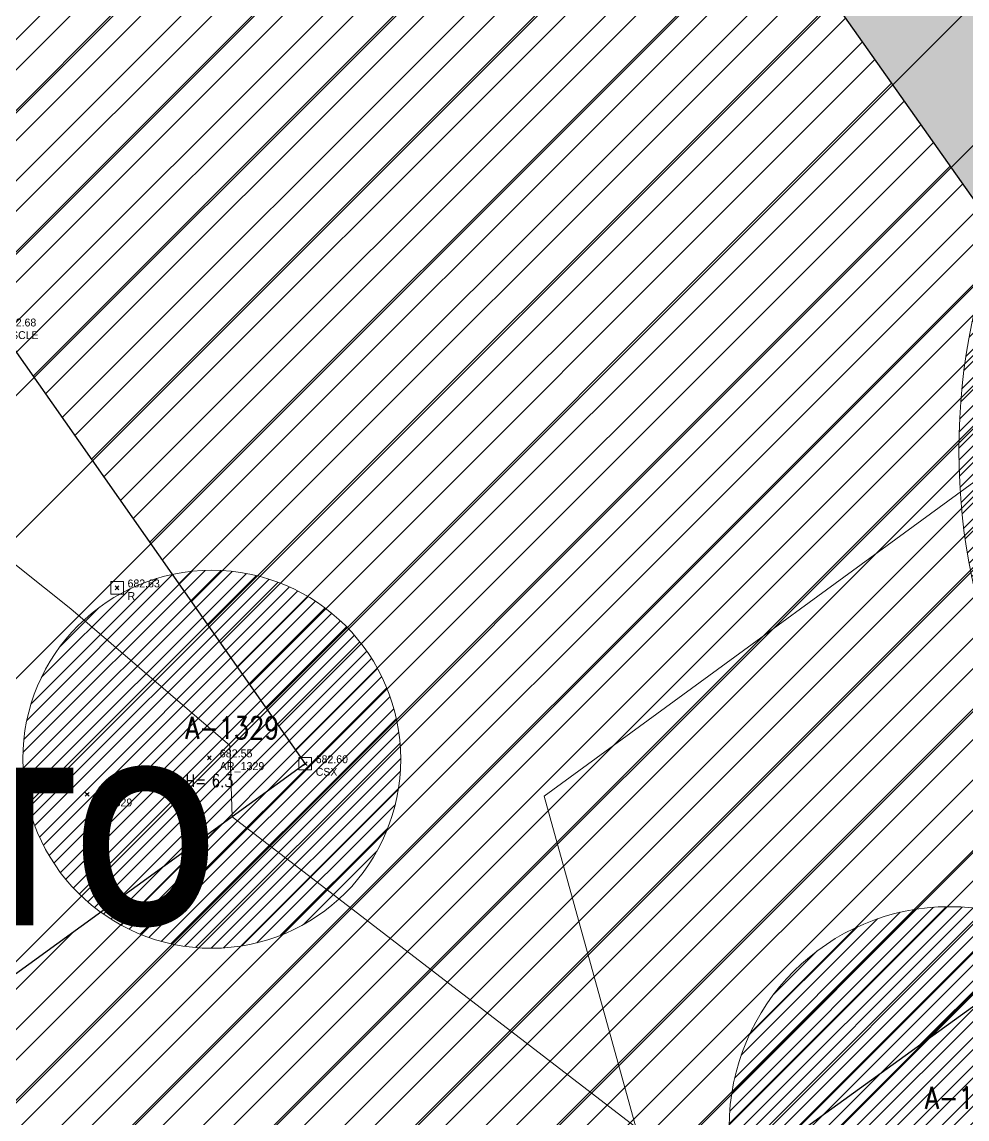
# Model space of a CAD drawing. Extents: x 350769 to 354978, y 6304672 to 6307963.
# Drawn here: x 352320.83 to 352335.83, y 6305925.39 to 6305942.81 of the extents above; entities that cross this region are included whole.
import ezdxf

# ---------------------------------------------------------------- set-up
doc = ezdxf.new("R2010")
doc.units = 0
doc.header["$PDMODE"] = 35
doc.header["$PDSIZE"] = 0.03
doc.linetypes.add('CONTINUOS', pattern=[0])
doc.layers.get('0').update_dxf_attribs({"linetype": 'CONTINUOUS'})
doc.layers.get('Defpoints').update_dxf_attribs({"linetype": 'CONTINUOUS'})
for name, color, linetype in [('02_Geo ext_Acotamiento', 7, 'CONTINUOUS'), ('03_Pav ext_Vereda HC', 42, 'CONTINUOUS'), ('03_S2_Pav ext_Borde vereda', 7, 'CONTINUOUS'), ('1-ARBOL H1', 7, 'CONTINUOUS'), ('1-ARBOL H2', 1, 'CONTINUOUS'), ('1-ARBOL H3', 241, 'CONTINUOUS'), ('1-ARBOL NOMBRE', 3, 'CONTINUOUS'), ('1-ARBOL PTO', 7, 'CONTINUOUS'), ('1-CASA', 2, 'CONTINUOUS'), ('2-ACHURADO EDIFICACION', 252, 'CONTINUOUS'), ('2-ACHURADO RADIER', 9, 'CONTINUOUS'), ('C-TINN', 5, 'CONTINUOUS'), ('C-TOPO-MAJR', 9, 'CONTINUOUS'), ('V-NODE-TEXT DIC 2012', 31, 'CONTINUOUS')]:
    doc.layers.add(name, color=color, linetype=linetype)
doc.layers.add('0_ASD_TOPOGRAFIA_ELEMENTOS', color=7, linetype='CONTINUOS', lineweight=5, true_color=0xbdbdbd)
doc.styles.add('NEW TURNER_TITULOS', font='techb___.ttf')
doc.styles.add('ROMANS', font='romans.shx', dxfattribs={"width": 0.65})
doc.dimstyles.new('Principal', dxfattribs={"dimscale": 0, "dimtxt": 2, "dimasz": 2, "dimexe": 1, "dimexo": 1, "dimtad": 1, "dimrnd": 0.05, "dimzin": 1, "dimtxsty": 'ROMANS', "dimcen": 2.5, "dimclrt": 2, "dimaunit": 2, "dimadec": 0, "dimazin": 0, "dimtfac": 1, "dimtmove": 0, "dimatfit": 3, "dimfxl": 1, "dimfxlon": 1, "dimarcsym": 0})

# ---------------------------------------------------------------- blocks, each defined once
blk = doc.blocks.new('*D1156')
at = {"layer": '02_Geo ext_Acotamiento', "color": 0, "lineweight": -2, "transparency": 16777216}
blk.add_line((352265.1263020157, 6305940.537977832), (352259.5027200941, 6305939.299539646), dxfattribs=at)
at = {"layer": '02_Geo ext_Acotamiento', "color": 0, "transparency": 16777216}
blk.add_solid([(352259.466875284, 6305939.462306128), (352259.5385649044, 6305939.136773165), (352258.5261212075, 6305939.084470786)], dxfattribs=at)
at = {"layer": 'Defpoints', "color": 0, "transparency": 16777216}
for p in [(352392.8269086622, 6305968.660500089), (352258.5261212075, 6305939.084470786)]:
    blk.add_point(p, dxfattribs=at)
at = {"layer": '02_Geo ext_Acotamiento', "color": 2, "transparency": 16777216, "insert": (352262.7517488983, 6305940.944537443), "char_height": 1, "attachment_point": 5, "rotation": 12.419567213945234, "style": 'ROMANS'}
blk.add_mtext('R137,50', dxfattribs=at)
blk = doc.blocks.new('A$C27410629')
at = {"true_color": 0x136734, "transparency": 33554559}
h = blk.add_hatch(dxfattribs=at)
h.set_pattern_fill('ANSI31', color=116, scale=0.5)
h.set_pattern_definition([(45, (-8759.562515186517, -519.1035735587502), (-1.122532015133644, 1.122532015133644), [])])
h.paths.add_polyline_path([(137.5068959888558, 1252.464406617455, 0.1176268807227723), (109.8147584422568, 1254.193915082657, 0.06692451075002814), (94.44469839795602, 1249.334472017372, 0.3153492887079504), (64.30173641118381, 1196.270282113329, 0.02268268711599586), (65.7292635223912, 1185.310127003227), (112.3603922077091, 1218.953454515778), (153.4782689701005, 1161.962272479494), (172.1053089193083, 1139.480769404351), (187.9579650288579, 1141.807885415954), (193.565073162812, 1120.465553675225), (224.197974734232, 1050.129297271156), (250.6203797236194, 989.4787086543838), (268.1526288855184, 972.7353945672494, 7.254700715645028e-06), (291.4898137452492, 983.2987389690225), (238.1945199318034, 1105.633967029937), (205.2934048173047, 1181.112163638985), (177.0531538182076, 1197.651557407602)])
at = {"true_color": 0xf8d731, "transparency": 33554559}
h = blk.add_hatch(dxfattribs=at)
h.set_pattern_fill('ANSI31', color=40, scale=0.5)
h.set_pattern_definition([(45, (-8562.389606185756, -452.7772535526492), (-1.122532015133644, 1.122532015133644), [])])
h.paths.add_polyline_path([(112.3603922079938, 1218.953454516186), (65.72926352267586, 1185.310127003635, 0.04113116297929446), (70.93430501728926, 1165.446933868518, 0.01403462391349817), (80.53034666708209, 1140.452970316796), (85.58360470618118, 1125.976145258928), (117.4026874122528, 1137.08554251631), (153.4782689703861, 1161.962272479902)], flags=17)
at = {"insert": (98.39256381112682, 1169.258687505584), "char_height": 2.5, "attachment_point": 1, "style": 'NEW TURNER_TITULOS'}
blk.add_mtext_dynamic_manual_height_columns('\\pxqc;EQUIPAMIENTO', width=20.98523473371461, gutter_width=12.5, heights=[0], dxfattribs=at)
blk = doc.blocks.new('TOPOGRAFIA')
at = {"layer": '0_ASD_TOPOGRAFIA_ELEMENTOS', "true_color": 0xf26507}
h = blk.add_hatch(dxfattribs=at)
h.set_pattern_fill('ANSI31', color=30, scale=0.1)
h.set_pattern_definition([(45, (384042.9249444606, 6301196.259608269), (-0.2245064030267289, 0.2245064030267289), [])])
edge = h.paths.add_edge_path()
edge.add_arc((390345.6991618015, 6302936.011784582), 10, 0, 360)
h = blk.add_hatch(dxfattribs=at)
h.set_pattern_fill('ANSI31', color=30, scale=0.1)
h.set_pattern_definition([(45, (384021.0658534025, 6301191.354173043), (-0.2245064030267289, 0.2245064030267289), [])])
edge = h.paths.add_edge_path()
edge.add_arc((390323.8400707434, 6302931.106349356), 3, 0, 360)
h = blk.add_hatch(dxfattribs=at)
h.set_pattern_fill('ANSI31', color=30, scale=0.1)
h.set_pattern_definition([(45, (384032.7784374915, 6301185.513991859), (-0.2245064030267289, 0.2245064030267289), [])])
edge = h.paths.add_edge_path()
edge.add_arc((390335.5526548324, 6302925.266168172), 3.5, 0, 360)
at = {"layer": '2-ACHURADO EDIFICACION', "lineweight": 0, "true_color": 0xbdbdbd}
h = blk.add_hatch(dxfattribs=at)
h.set_pattern_fill('ANSI31', color=9, scale=0.25)
h.set_pattern_definition([(45, (38000, -3000), (-0.561266007566822, 0.5612660075668221), [])])
h.paths.add_polyline_path([(390327.627, 6302951.749), (390327.2994358053, 6302951.517488061), (390319.355, 6302962.757999999), (390318.8266655438, 6302962.361017291), (390313.848, 6302968.987000001), (390308.922, 6302965.432999999), (390311.318, 6302962.155), (390305.083, 6302957.373), (390303.711, 6302959.217), (390298.4, 6302955.382999999), (390293.82, 6302952.065), (390295.735, 6302949.36), (390288.406, 6302944.101), (390293.057, 6302937.645), (390301.664, 6302943.75, 0.455625162279396), (390304.8529999999, 6302944.772000001, 0.2076474804618814), (390304.846128978, 6302946.552609009), (390305.152, 6302946.822000001), (390311.019, 6302951.207), (390315.831, 6302944.557999999), (390325.324, 6302931.036), (390317.821, 6302925.589), (390326.706, 6302913.574, 0.2996396774800834), (390327.8739999998, 6302913.496), (390329.906, 6302915.051, 0.2469041141044179), (390330.1009999997, 6302915.919), (390328.7638008675, 6302917.735068206), (390330.771, 6302919.213), (390332.0220000001, 6302917.514), (390332.542, 6302917.24, 0.1964593871867426), (390333.1906864677, 6302917.423841837), (390334.68, 6302918.512), (390334.783, 6302918.629, 0.3535939934268906), (390334.8263871195, 6302919.675467933), (390331.641, 6302924.087), (390338.743, 6302929.22), (390342.045, 6302931.639), (390340.944, 6302933.087), (390336.263, 6302939.53)])
at = {"layer": '2-ACHURADO RADIER', "lineweight": 0, "true_color": 0xbdbdbd}
h = blk.add_hatch(color=9, dxfattribs=at)
h.dxf.hatch_style = 1
h.paths.add_polyline_path([(390345.65, 6302939.607), (390342.355, 6302941.825), (390337.073, 6302943.475), (390330.464, 6302951.406), (390329.0563556443, 6302949.726617344), (390336.263, 6302939.53), (390340.944, 6302933.087), (390341.7607509903, 6302932.012835209), (390344.045, 6302933.935), (390343.905, 6302935.477), (390344.88, 6302936.202)])
at = {"layer": '0_ASD_TOPOGRAFIA_ELEMENTOS', "color": 30, "true_color": 0xf26507}
for centre, radius in [((390345.6991618015, 6302936.011784582, 682.413), 10), ((390323.8400707434, 6302931.106349356), 3), ((390335.5526548324, 6302925.266168172), 3.5)]:
    blk.add_circle(centre, radius, dxfattribs=at)
at = {"layer": '1-ARBOL H1', "color": 9, "lineweight": 0, "true_color": 0xbdbdbd}
blk.add_point((390323.8, 6302931.129), dxfattribs=at)
at = {"layer": '1-ARBOL PTO', "color": 9, "lineweight": 0, "true_color": 0xbdbdbd}
blk.add_point((390323.8, 6302931.129), dxfattribs=at)
at = {"layer": '1-CASA', "color": 9, "lineweight": 0, "true_color": 0xbdbdbd, "flags": 128}
blk.add_lwpolyline([(390336.263, 6302939.53), (390327.627, 6302951.749)], dxfattribs=at)
blk.add_lwpolyline([(390315.831, 6302944.557999999), (390325.324, 6302931.036), (390317.821, 6302925.589), (390326.706, 6302913.574, 0.2996396775460872), (390327.874, 6302913.496), (390329.906, 6302915.051, 0.2469041139969247), (390330.101, 6302915.919), (390328.7638008673, 6302917.735068206), (390330.771, 6302919.213), (390332.0220000001, 6302917.514), (390332.542, 6302917.24, 0.1793018598486611), (390333.143, 6302917.389), (390334.68, 6302918.512), (390334.783, 6302918.629, 0.3463364234898283), (390334.839, 6302919.658), (390331.641, 6302924.087), (390338.743, 6302929.22)], format="xyb", dxfattribs=at)
at = {"layer": 'C-TINN', "color": 9, "linetype": 'Continuous', "lineweight": 0, "true_color": 0xbdbdbd}
for points, elevation in [([(390322.237, 6302933.727), (390322.237, 6302933.926999999), (390322.437, 6302933.926999999), (390322.437, 6302933.727), (390322.237, 6302933.727)], 682.628), ([(390325.224, 6302930.936000001), (390325.224, 6302931.136), (390325.424, 6302931.136), (390325.424, 6302930.936000001), (390325.224, 6302930.936000001)], 682.598)]:
    blk.add_lwpolyline(points, dxfattribs=dict(at, elevation=elevation))
for p in [(390322.337, 6302933.827, 682.628), (390325.324, 6302931.036, 682.598)]:
    blk.add_point(p, dxfattribs=at)
at = {"layer": 'C-TOPO-MAJR', "color": 9, "linetype": 'Continuous', "lineweight": 0, "true_color": 0xbdbdbd, "elevation": 682.5}
blk.add_lwpolyline([(390337.1743745704, 6302945.266752577), (390335.2745384615, 6302946.397307692), (390333.5375233645, 6302948.432504673), (390331.5535840708, 6302951.636659293), (390330.7018227848, 6302951.736417722), (390328.4781, 6302951.6461), (390329.5789726027, 6302948.987171233), (390327.9923023256, 6302951.231232558), (390325.3099285714, 6302950.336482143), (390314.1436753247, 6302946.889467533), (390313.3989699248, 6302945.121345865), (390315.5047093863, 6302943.136844765), (390315.5950630435, 6302939.545782609), (390315.7916890595, 6302939.294537428), (390318.1273770492, 6302936.289409836), (390318.1739292929, 6302936.226666667), (390321.6042248062, 6302933.491868217), (390324.1260205762, 6302931.326370371), (390324.1642302839, 6302930.1940347), (390330.5703220339, 6302925.264796611), (390329.1138040346, 6302930.523123919), (390337.0371436464, 6302936.311685083)], dxfattribs=at)
at = {"layer": 'V-NODE-TEXT DIC 2012', "color": 9, "lineweight": 0, "true_color": 0xbdbdbd}
for p in [(390322.337, 6302933.827), (390323.8, 6302931.129), (390325.324, 6302931.036), (390321.862, 6302930.55)]:
    blk.add_point(p, dxfattribs=at)
at = {"layer": '1-ARBOL H2', "color": 9, "lineweight": 0, "true_color": 0xbdbdbd, "style": 'ROMANS', "width": 0.8}
blk.add_text('H=', height=0.2, dxfattribs=at).set_placement((390323.4230668353, 6302930.667000005))
at = {"layer": '1-ARBOL H3', "color": 9, "lineweight": 0, "true_color": 0xbdbdbd, "style": 'ROMANS', "width": 0.8}
blk.add_text('6.3', height=0.2, dxfattribs=at).set_placement((390323.8361939024, 6302930.667000006))
at = {"layer": '1-ARBOL NOMBRE', "color": 9, "lineweight": 0, "true_color": 0xbdbdbd, "style": 'ROMANS', "width": 0.8}
for s, p in [('A-1329', (390323.4230668353, 6302931.429000002)), ('A-1574', (390335.1640668353, 6302925.558000003))]:
    blk.add_text(s, height=0.35, dxfattribs=at).set_placement(p)
at = {"layer": 'V-NODE-TEXT DIC 2012', "color": 9, "lineweight": 0, "true_color": 0xbdbdbd}
for s, height, p in [('682.68', 0.125, (390320.5427893219, 6302937.977210677)), ('ESCLE', 0.125, (390320.5427893219, 6302937.777210678)), ('682.63', 0.125, (390322.5037893219, 6302933.835210677)), ('R', 0.125, (390322.5037893219, 6302933.635210678)), ('682.55', 0.127, (390323.9667893219, 6302931.136210677)), ('682.60', 0.125, (390325.4907893219, 6302931.044210678)), ('AR_1329', 0.127, (390323.9667893219, 6302930.934210678)), ('CSX', 0.125, (390325.4907893219, 6302930.844210679)), ('688.85', 0.125, (390322.0287893219, 6302930.558210677)), ('H-1329', 0.125, (390322.0287893219, 6302930.358210678))]:
    blk.add_text(s, height=height, dxfattribs=at).set_placement(p)

msp = doc.modelspace()

# ---------------------------------------------------------------- hatches: boundary and pattern name
at = {"layer": '03_Pav ext_Vereda HC'}
h = msp.add_hatch(dxfattribs=at)
h.set_pattern_fill('DOTS', color=256, scale=0.2, style=0)
h.set_pattern_definition([(0, (0, 0), (0.15875, 0.3175), [0, -0.3175])])
h.paths.add_polyline_path([(352533.7781987465, 6305988.647630177, 0.001234498587345054), (352535.675126165, 6305989.286498093), (352535.0273047538, 6305991.17866681, -0.001236873237655371), (352533.135689451, 6305990.541615871, -0.02053009870907239), (352503.8853697219, 6305981.940228953), (352503.2840382411, 6305984.518491437), (352499.4039184833, 6305983.544208242), (352499.9993888386, 6305980.991075858, -0.008887102906639828), (352487.1047705442, 6305978.156272031, -0.01455549524336389), (352464.6282001356, 6305974.170378275, -0.008990183444713605), (352459.9926205119, 6305973.570179023), (352460.1984365283, 6305971.58073849, 0.009019331760126793), (352464.9206284034, 6305972.191872346, 0.01455169346436648), (352487.5052945014, 6305976.196778146, 0.03211359260083807)])
h.paths.add_polyline_path([(352453.0159213872, 6305972.983824089, -0.006800505392013569), (352449.4833227422, 6305972.830716716, -0.009066641678675507), (352444.7696182578, 6305972.776126778), (352444.5771080579, 6305970.777466943, 0.01638310348206576), (352453.2219476647, 6305970.992351152)])
h.paths.add_polyline_path([(352389.6460369565, 6305991.879874823, -0.01753322086345317), (352376.9513572304, 6305998.31509122), (352352.1532079588, 6306011.99899601, 0.04440363374849853), (352342.0535807689, 6306016.089608755, 0.1133237876608219), (352314.4714570942, 6306018.047333277), (352314.9360717349, 6306016.097052595, -0.1572406347358349), (352351.2139975071, 6306010.232972499), (352375.9850852466, 6305996.564000573, 0.01750636999426037), (352388.7848668274, 6305990.074641938, -0.0115901603268221), (352405.9871731158, 6305981.141781882, 0.08676206377402094), (352437.5751283566, 6305971.093253941), (352437.7670282808, 6305973.085577833, -0.0864982168626583), (352406.9311932966, 6305982.905094895, 0.01159024218480682)])
h.paths.add_polyline_path([(352298.9308368328, 6306011.291528256, -0.04076991370934013), (352308.0869286793, 6306014.635858133), (352307.6251471448, 6306016.57596012, 0.04303443395370096), (352297.5531387314, 6306012.854879401, 0.2722251189562815), (352266.1428912832, 6305966.550484804), (352264.4334961653, 6305966.567898809, 0.01531595787327513), (352263.8567137016, 6305962.573567073), (352266.0299973136, 6305962.551427328, 0.02154698335859366), (352266.2729303729, 6305957.80291892, 0.06328346041658212), (352273.0108519612, 6305926.495241333, 0.007703608626722357), (352278.1261176605, 6305912.650623268), (352279.9891282905, 6305913.378097652, -0.007677046379327455), (352274.9122720578, 6305927.117035691, -0.06339052285138146), (352268.2648698924, 6305957.982510693, -0.3183358391945924)])
at = {"layer": '0_ASD_TOPOGRAFIA_ELEMENTOS'}
h = msp.add_hatch(dxfattribs=at)
h.set_pattern_fill('ANSI31', color=256, scale=0.1)
h.set_pattern_definition([(45, (346042.9249444607, 6304196.259608269), (-0.2245064030267289, 0.2245064030267289), [])])
edge = h.paths.add_edge_path()
edge.add_arc((352345.6991618016, 6305936.011784582), 10, 0, 360)
h = msp.add_hatch(dxfattribs=at)
h.set_pattern_fill('ANSI31', color=256, scale=0.1)
h.set_pattern_definition([(45, (346021.0658534026, 6304191.354173043), (-0.2245064030267289, 0.2245064030267289), [])])
edge = h.paths.add_edge_path()
edge.add_arc((352323.8400707435, 6305931.106349356), 3, 0, 360)
h = msp.add_hatch(dxfattribs=at)
h.set_pattern_fill('ANSI31', color=256, scale=0.1)
h.set_pattern_definition([(45, (346032.7784374916, 6304185.513991859), (-0.2245064030267289, 0.2245064030267289), [])])
edge = h.paths.add_edge_path()
edge.add_arc((352335.5526548324, 6305925.266168172), 3.5, 0, 360)
at = {"layer": '2-ACHURADO EDIFICACION'}
h = msp.add_hatch(dxfattribs=at)
h.set_pattern_fill('ANSI31', color=256, scale=0.25)
h.set_pattern_definition([(45, (0, 0), (-0.561266007566822, 0.5612660075668221), [])])
h.paths.add_polyline_path([(352327.627, 6305951.749), (352327.2994358053, 6305951.517488061), (352319.355, 6305962.757999999), (352318.8266655438, 6305962.361017291), (352313.848, 6305968.987000001), (352308.922, 6305965.432999999), (352311.318, 6305962.155), (352305.083, 6305957.373), (352303.711, 6305959.217), (352298.4, 6305955.382999999), (352293.82, 6305952.065), (352295.735, 6305949.36), (352288.406, 6305944.101), (352293.057, 6305937.645), (352301.664, 6305943.75, 0.455625162279396), (352304.8529999999, 6305944.772000001, 0.2076474804618814), (352304.846128978, 6305946.552609009), (352305.152, 6305946.822000001), (352311.019, 6305951.207), (352315.831, 6305944.557999999), (352325.324, 6305931.036), (352317.821, 6305925.589), (352326.706, 6305913.574, 0.2996396774800834), (352327.8739999998, 6305913.496), (352329.906, 6305915.051, 0.2469041141044179), (352330.1009999997, 6305915.919), (352328.7638008675, 6305917.735068206), (352330.771, 6305919.213), (352332.0220000001, 6305917.514), (352332.542, 6305917.24, 0.1964593871867426), (352333.1906864677, 6305917.423841837), (352334.68, 6305918.512), (352334.783, 6305918.629, 0.3535939934268906), (352334.8263871195, 6305919.675467933), (352331.641, 6305924.087), (352338.743, 6305929.22), (352342.045, 6305931.639), (352340.944, 6305933.087), (352336.263, 6305939.53)])
at = {"layer": '2-ACHURADO RADIER'}
h = msp.add_hatch(color=256, dxfattribs=at)
h.dxf.hatch_style = 1
h.paths.add_polyline_path([(352345.65, 6305939.607), (352342.355, 6305941.825), (352337.073, 6305943.475), (352330.464, 6305951.406), (352329.0563556443, 6305949.726617344), (352336.263, 6305939.53), (352340.944, 6305933.087), (352341.7607509903, 6305932.012835209), (352344.045, 6305933.935), (352343.905, 6305935.477), (352344.88, 6305936.202)])

# ---------------------------------------------------------------- linework, layer by layer
at = {"layer": '0_ASD_TOPOGRAFIA_ELEMENTOS'}
for centre, radius in [((352345.6991618016, 6305936.011784582, 682.413), 10), ((352323.8400707435, 6305931.106349356), 3), ((352335.5526548324, 6305925.266168172), 3.5)]:
    msp.add_circle(centre, radius, dxfattribs=at)
at = {"layer": '1-CASA', "flags": 128}
msp.add_lwpolyline([(352336.263, 6305939.53), (352327.627, 6305951.749)], dxfattribs=at)
msp.add_lwpolyline([(352315.831, 6305944.557999999), (352325.324, 6305931.036), (352317.821, 6305925.589), (352326.706, 6305913.574, 0.2996396775460872), (352327.874, 6305913.496), (352329.906, 6305915.051, 0.2469041139969247), (352330.101, 6305915.919), (352328.7638008673, 6305917.735068206), (352330.771, 6305919.213), (352332.0220000001, 6305917.514), (352332.542, 6305917.24, 0.1793018598486611), (352333.143, 6305917.389), (352334.68, 6305918.512), (352334.783, 6305918.629, 0.3463364234898283), (352334.839, 6305919.658), (352331.641, 6305924.087), (352338.743, 6305929.22)], format="xyb", dxfattribs=at)

# ---------------------------------------------------------------- block references
at = {"layer": '03_S2_Pav ext_Borde vereda', "linetype": 'Continuous'}
msp.add_blockref('A$C27410629', (352203.9623478023, 6304761.713605438), dxfattribs=at)

# ---------------------------------------------------------------- dimensions: what is measured, and where the dimension line sits
at = {"layer": '02_Geo ext_Acotamiento'}
dim = msp.add_radius_dim(center=(352392.8269086622, 6305968.660500089), mpoint=(352258.5261212075, 6305939.084470786), dimstyle='Principal', override={"dimtmove": 1}, dxfattribs=at)
dim.commit()
dim.dimension.update_dxf_attribs({"geometry": '*D1156', "text_midpoint": (352262.9469750957, 6305940.05804143), "dimtype": 164})

# ---------------------------------------------------------------- next in the draw order: block references
at = {"layer": '0_ASD_TOPOGRAFIA_ELEMENTOS', "color": 30, "true_color": 0xf26507}
msp.add_blockref('TOPOGRAFIA', (-38000, 3000), dxfattribs=at)

doc.saveas('drawing.dxf')
